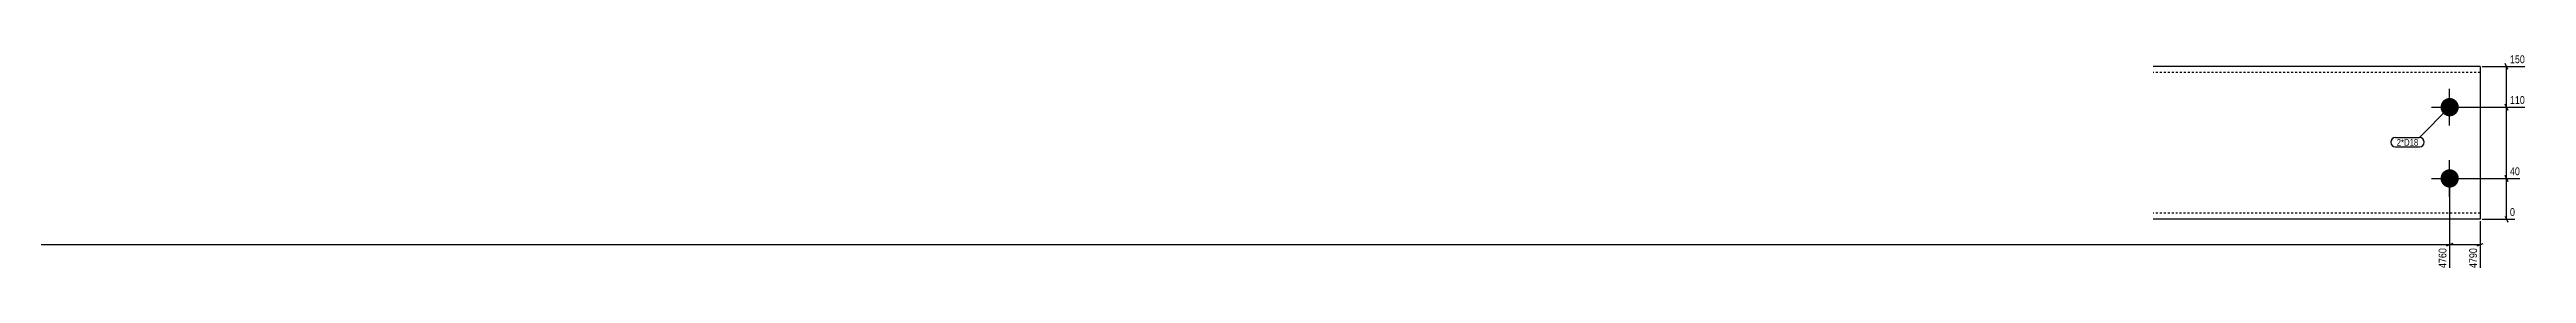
# Model space of a CAD drawing. Header units: millimetres. Extents: x 4 to 15344, y 4 to 217.
# Drawn here: x 2444 to 4884, y 4 to 217 of the extents above; entities that cross this region are included whole.
import ezdxf

# ---------------------------------------------------------------- set-up
doc = ezdxf.new("R2010")
doc.units = ezdxf.units.MM
doc.linetypes.add('DXK_LINE_DOT2', pattern=[3.9198, 1.9599, -1.9599])
for name, color, linetype in [('MÅLSÆTNING', 7, 'Continuous'), ('STÅL', 7, 'Continuous'), ('TEKST', 7, 'Continuous')]:
    doc.layers.add(name, color=color, linetype=linetype)
doc.styles.add('Arial Narrow', font='ARIALN.TTF', dxfattribs={"height": 0.2})

msp = doc.modelspace()

# ---------------------------------------------------------------- hatches: boundary and pattern name
at = {"layer": 'STÅL', "linetype": 'Continuous'}
for points in [[(4808, 172.9, -1), (4808, 154.9, -1)], [(4808, 102.9, -1), (4808, 84.9, -1)]]:
    msp.add_hatch(color=3, dxfattribs=at).paths.add_polyline_path(points)

# ---------------------------------------------------------------- linework, layer by layer
at = {"layer": 'MÅLSÆTNING', "color": 7, "linetype": 'Continuous'}
for p, q in [((4840.1, 203.9), (4882, 203.9)), ((4865.2, 200.9), (4862.8, 206.9)), ((4864, 163.9), (4864, 203.9)), ((4810, 163.9), (4882, 163.9)), ((4810, 163.9), (4882, 163.9)), ((4862.8, 166.9), (4865.2, 160.9)), ((4865.2, 160.9), (4862.8, 166.9)), ((4808, 91.9), (4808, 6)), ((4808, 91.9), (4808, 6)), ((4810, 93.9), (4877.2, 93.9)), ((4865.2, 90.9), (4862.8, 96.9)), ((4864, 53.9), (4864, 93.9)), ((4838.1, 51.9), (4838.1, 6)), ((4840, 53.9), (4872.3, 53.9)), ((4862.8, 56.9), (4865.2, 50.9)), ((78, 28.9), (4808, 28.9)), ((4811, 30.1), (4805, 27.7)), ((4805, 27.7), (4811, 30.1)), ((4808, 28.9), (4838.1, 28.9)), ((4835.1, 27.7), (4841.1, 30.1))]:
    msp.add_line(p, q, dxfattribs=at)
at = {"layer": 'STÅL', "color": 2, "linetype": 'Continuous'}
for p, q in [((4838.1, 203.9), (4516, 203.9)), ((4838.1, 200.4), (4838, 53.9)), ((4838.1, 203.9), (4838.1, 203)), ((4838.1, 203), (4838.1, 200.4)), ((4838, 53.9), (4516, 53.9))]:
    msp.add_line(p, q, dxfattribs=at)
at = {"layer": 'STÅL', "color": 7, "linetype": 'DXK_LINE_DOT2'}
for p, q in [((4838.1, 197.9), (4516, 197.9)), ((4838, 59.9), (4516, 59.9)), ((4838, 59.9), (4838, 60.4))]:
    msp.add_line(p, q, dxfattribs=at)
at = {"layer": 'STÅL', "color": 3, "linetype": 'Continuous'}
for p, q in [((4808, 145.9), (4808, 181.9)), ((4790, 163.9), (4826, 163.9)), ((4808, 75.9), (4808, 111.9)), ((4790, 93.9), (4826, 93.9))]:
    msp.add_line(p, q, dxfattribs=at)

# ---------------------------------------------------------------- wipeouts: each hides what was drawn before it
at = {"color": 0}
msp.add_wipeout([(4777.1, 126), (4777.1, 133), (4755.8, 133), (4755.8, 126)], dxfattribs=at).dxf.layer = 'TEKST'

# ---------------------------------------------------------------- next in the draw order: wipeouts: each hides what was drawn before it
at = {"color": 0, "linetype": 'Continuous'}
for points in [[(4883.6, 205.5), (4883.6, 216.7), (4865.8, 216.7), (4865.8, 205.5)], [(4878.8, 95.5), (4878.8, 106.7), (4865.8, 106.7), (4865.8, 95.5)], [(4873.9, 55.5), (4873.9, 66.7), (4865.8, 66.7), (4865.8, 55.5)], [(4806.4, 27.1), (4795.2, 27.1), (4795.2, 4.4), (4806.4, 4.4)], [(4836.5, 27.1), (4825.3, 27.1), (4825.3, 4.4), (4836.5, 4.4)]]:
    msp.add_wipeout(points, dxfattribs=at).dxf.layer = 'MÅLSÆTNING'
at = {"color": 0}
msp.add_wipeout([(4777.1, 126), (4777.1, 133), (4755.8, 133), (4755.8, 126)], dxfattribs=at).dxf.layer = 'TEKST'

# ---------------------------------------------------------------- next in the draw order: linework, layer by layer
at = {"layer": 'MÅLSÆTNING', "color": 7, "linetype": 'Continuous'}
for p, q in [((4864, 93.9), (4864, 163.9)), ((4810, 93.9), (4877.2, 93.9)), ((4862.8, 96.9), (4865.2, 90.9))]:
    msp.add_line(p, q, dxfattribs=at)
at = {"layer": 'TEKST', "color": 7, "linetype": 'Continuous'}
for p, q in [((4808, 163.9), (4778.3, 134.2)), ((4754.6, 134.2), (4778.3, 134.2)), ((4754.6, 124.8), (4778.3, 124.8))]:
    msp.add_line(p, q, dxfattribs=at)
for centre, start, end in [((4754.6, 129.5), 90, 270), ((4778.3, 129.5), 270, 90)]:
    msp.add_arc(centre, 4.7, start, end, dxfattribs=at)

# ---------------------------------------------------------------- next in the draw order: texts
at = {"layer": 'MÅLSÆTNING', "color": 3, "linetype": 'Continuous', "style": 'Arial Narrow'}
for s, p in [('150', (4867.4, 207.1)), ('40', (4867.4, 97.1)), ('0', (4867.4, 57.1))]:
    msp.add_text(s, height=7.64, dxfattribs=at).set_placement(p)
for s, p in [('4760', (4804.8, 6)), ('4790', (4834.9, 6))]:
    msp.add_text(s, height=7.64, rotation=90.0002, dxfattribs=at).set_placement(p)
at = {"layer": 'TEKST', "color": 3, "style": 'Arial Narrow'}
msp.add_text('2*D18', height=6.68, dxfattribs=at).set_placement((4755.8, 126))

# ---------------------------------------------------------------- next in the draw order: wipeouts: each hides what was drawn before it
at = {"color": 0, "linetype": 'Continuous'}
msp.add_wipeout([(4883.6, 165.5), (4883.6, 176.7), (4865.8, 176.7), (4865.8, 165.5)], dxfattribs=at).dxf.layer = 'MÅLSÆTNING'

# ---------------------------------------------------------------- next in the draw order: texts
at = {"layer": 'MÅLSÆTNING', "color": 3, "linetype": 'Continuous', "style": 'Arial Narrow'}
msp.add_text('110', height=7.64, dxfattribs=at).set_placement((4867.4, 167.1))

doc.saveas('drawing.dxf')
